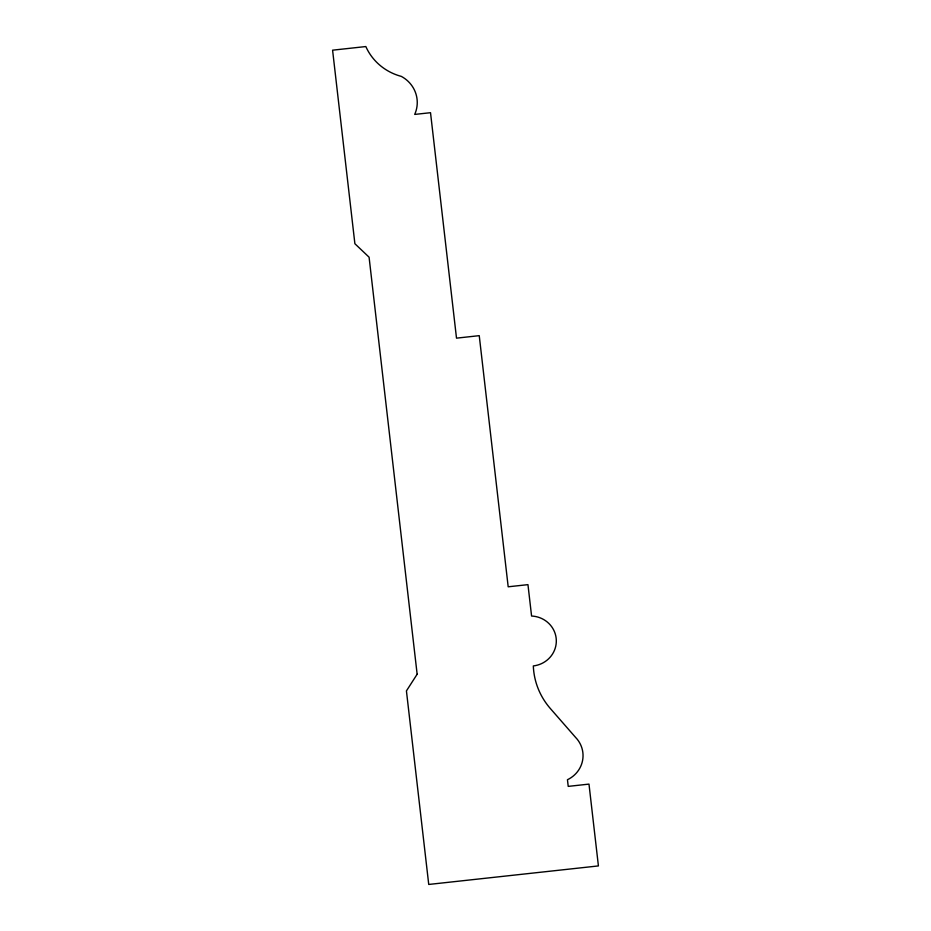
<?xml version="1.0" encoding="UTF-8"?>
<svg xmlns="http://www.w3.org/2000/svg" width="931" height="931" viewBox="0 0 931 931"><rect width="100%" height="100%" fill="white"/><g stroke="black" fill="none" stroke-linecap="round" stroke-linejoin="round"><path stroke-width="1.4" d="M417.146 674.219L406.428 690.907L428.737 884.45L598.412 865.923L588.986 784.111L568.224 786.381L567.456 779.724A27.86 26.79 -2 0 0 575.591 737.41L550.233 708.398A73.258 70.453 -2 0 1 533.323 665.933A26.045 25.056 -2 0 0 556.307 640.144A26.045 25.056 -2 0 0 531.578 616.031L527.958 584.645L508.186 586.798L479.244 335.66L456.504 338.151L430.518 112.698L414.702 114.42A31.2 30.001 -2 0 0 401.319 76.389A54.51 52.427 -2 0 1 365.836 46.55L332.588 50.181L354.886 243.724L369.083 257.189L417.146 674.219"/></g></svg>
